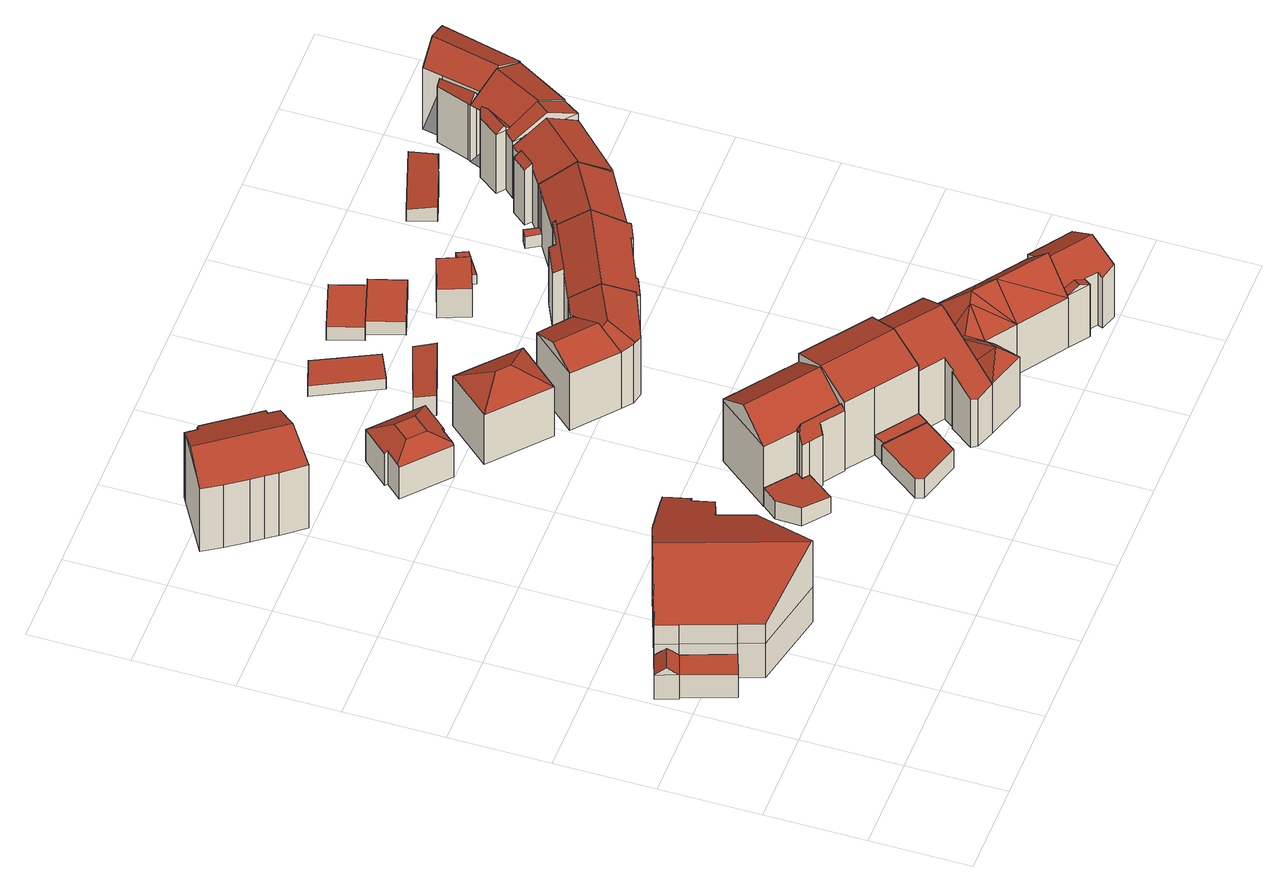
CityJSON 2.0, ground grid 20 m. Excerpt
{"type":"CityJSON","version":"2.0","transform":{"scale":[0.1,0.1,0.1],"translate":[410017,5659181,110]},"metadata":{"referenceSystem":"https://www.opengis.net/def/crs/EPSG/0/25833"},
"CityObjects":{
"building1":{"type":"Building","attributes":{"name":"Ball- & Brauhaus Watzke","Dachtyp_tdc":"tdcFreeFormRoof","Gemeindeschluessel":14612000,"Dachneigung":37.28,"QualitaetDacherkennung":8,"Geometrietyp2DReferenz":"3000","measuredHeight":7.81,"function":"31001_2081","roofType":"5000"},"geometry":[{"type":"Solid","lod":"2","boundaries":[[[[0,1,2,3]],[[1,4,5,2]],[[4,6,7,5]],[[6,0,3,7]],[[8,9,6,4]],[[8,4,1]],[[9,8,1,0]],[[9,0,6]],[[3,2,5,7]]]],"semantics":{"surfaces":[{"type":"WallSurface"},{"type":"RoofSurface"},{"type":"GroundSurface"}],"values":[[0,0,0,0,1,0,1,0,2]]}}]},
"building2":{"type":"Building","attributes":{"name":"Ball- & Brauhaus Watzke","Dachtyp_tdc":"tdcPolyFlatRoof","Gemeindeschluessel":14612000,"Dachneigung":0,"QualitaetDacherkennung":49,"Geometrietyp2DReferenz":"3000","measuredHeight":5.95,"function":"31001_2081","roofType":"1000"},"geometry":[{"type":"Solid","lod":"2","boundaries":[[[[6,4,10,11]],[[4,12,13,10]],[[12,14,15,13]],[[14,6,11,15]],[[14,12,4,6]],[[11,10,13,15]]]],"semantics":{"surfaces":[{"type":"WallSurface"},{"type":"RoofSurface"},{"type":"GroundSurface"}],"values":[[0,0,0,0,1,2]]}}]},
"building3":{"type":"Building","attributes":{"name":"Ball- & Brauhaus Watzke","Dachtyp_tdc":"tdcFreeFormRoof","Gemeindeschluessel":14612000,"Dachneigung":27.22,"QualitaetDacherkennung":54,"Geometrietyp2DReferenz":"3000","measuredHeight":20.96,"function":"31001_2081","roofType":"5000"},"geometry":[{"type":"Solid","lod":"2","boundaries":[[[[16,17,18,19]],[[17,20,21,18]],[[20,22,5,21]],[[22,23,2,5]],[[23,24,25,2]],[[24,26,27,25]],[[26,28,29,27]],[[28,30,31,29]],[[30,32,33,31]],[[32,34,35,33]],[[34,36,37,35]],[[36,38,39,37]],[[38,40,41,39]],[[40,42,43,41]],[[42,44,45,43]],[[44,46,47,45]],[[46,48,49,47]],[[48,50,51,49]],[[50,52,53,51]],[[52,54,55,53]],[[54,56,57,55]],[[56,58,59,57]],[[58,60,61,59]],[[60,62,63,61]],[[62,16,19,63]],[[64,65,66,67,68,69]],[[70,71,72,73,74,75,76,46,77,78,79,80,81,82,83,84,85,86,87,65,64,88,89]],[[62,89,88,16]],[[60,70,89,62]],[[16,88,64,69,17]],[[24,87,86,26]],[[23,66,65,87,24]],[[26,86,85,28]],[[28,85,84,30]],[[30,84,83,32]],[[32,83,82,34]],[[34,82,81,36]],[[36,81,80,38]],[[38,80,79,40]],[[40,79,78,42]],[[42,78,77,44]],[[44,77,46]],[[48,76,75,50]],[[46,76,48]],[[50,75,74,52]],[[52,74,73,54]],[[54,73,72,56]],[[56,72,71,58]],[[58,71,70,60]],[[17,69,68,20]],[[20,68,67,22]],[[22,67,66,23]],[[19,18,21,5,2,25,27,29,31,33,35,37,39,41,43,45,47,49,51,53,55,57,59,61,63]]]],"semantics":{"surfaces":[{"type":"WallSurface"},{"type":"RoofSurface"},{"type":"GroundSurface"}],"values":[[0,0,0,0,0,0,0,0,0,0,0,0,0,0,0,0,0,0,0,0,0,0,0,0,0,1,1,0,0,0,0,0,0,0,0,0,0,0,0,0,0,0,0,0,0,0,0,0,0,0,0,0,2]]}}]},
"building4":{"type":"Building","attributes":{"Dachtyp_tdc":"tdcFreeFormRoof","Gemeindeschluessel":14612000,"Dachneigung":21.01,"QualitaetDacherkennung":67,"Geometrietyp2DReferenz":"3000","measuredHeight":19.14,"function":"31001_9998","roofType":"5000"},"geometry":[{"type":"Solid","lod":"2","boundaries":[[[[90,91,92,93]],[[91,94,95,92]],[[94,96,97,95]],[[96,98,99,97]],[[98,100,101,99]],[[100,102,103,101]],[[102,104,105,103]],[[104,106,107,105]],[[106,108,109,107]],[[108,110,111,109]],[[110,112,113,111]],[[112,114,115,113]],[[114,116,117,115]],[[116,118,119,117]],[[118,90,93,119]],[[120,108,106,104,102,100,98,96,94,91,121]],[[112,110,120,121,90,118,116,114]],[[91,90,121]],[[110,108,120]],[[93,92,95,97,99,101,103,105,107,109,111,113,115,117,119]]]],"semantics":{"surfaces":[{"type":"WallSurface"},{"type":"RoofSurface"},{"type":"GroundSurface"}],"values":[[0,0,0,0,0,0,0,0,0,0,0,0,0,0,0,1,1,0,0,2]]}}]},
"building5":{"type":"Building","attributes":{"Dachtyp_tdc":"tdcPolyFlatRoof","Gemeindeschluessel":14612000,"Dachneigung":2.71,"QualitaetDacherkennung":51,"Geometrietyp2DReferenz":"3000","measuredHeight":4.63,"function":"31001_9998","roofType":"2100"},"geometry":[{"type":"Solid","lod":"2","boundaries":[[[[122,123,124,125]],[[123,126,127,124]],[[126,128,129,127]],[[128,130,131,129]],[[130,132,133,131]],[[132,134,135,133]],[[134,122,125,135]],[[134,132,130,128,126,123,122]],[[125,124,127,129,131,133,135]]]],"semantics":{"surfaces":[{"type":"WallSurface"},{"type":"RoofSurface"},{"type":"GroundSurface"}],"values":[[0,0,0,0,0,0,0,1,2]]}}]},
"building6":{"type":"Building","attributes":{"Dachtyp_tdc":"tdcFreeFormRoof","Gemeindeschluessel":14612000,"Dachneigung":32.49,"QualitaetDacherkennung":63,"Geometrietyp2DReferenz":"3000","measuredHeight":10.36,"function":"31001_9998","roofType":"5000"},"geometry":[{"type":"Solid","lod":"2","boundaries":[[[[136,137,138,139]],[[137,140,141,138]],[[140,142,143,141]],[[142,144,145,143]],[[144,146,147,145]],[[146,148,149,147]],[[148,150,151,149]],[[150,136,139,151]],[[152,153,146,144]],[[150,148,146,153,154,155]],[[136,155,154,156,157,137]],[[156,152,144,142,140,157]],[[154,153,152,156]],[[136,150,155]],[[140,137,157]],[[139,138,141,143,145,147,149,151]]]],"semantics":{"surfaces":[{"type":"WallSurface"},{"type":"RoofSurface"},{"type":"GroundSurface"}],"values":[[0,0,0,0,0,0,0,0,1,1,1,1,1,0,0,2]]}}]},
"building7":{"type":"Building","attributes":{"Gemeindeschluessel":14612000,"Dachtyp_tdc":"tdcPolyFlatRoof","Dachneigung":0,"QualitaetDacherkennung":70,"Geometrietyp2DReferenz":"3000","measuredHeight":4.81,"function":"31001_9998","roofType":"1000"},"geometry":[{"type":"Solid","lod":"2","boundaries":[[[[158,159,160,161]],[[159,162,163,160]],[[162,164,165,163]],[[164,166,167,165]],[[166,168,169,167]],[[168,158,161,169]],[[168,166,164,162,159,158]],[[161,160,163,165,167,169]]]],"semantics":{"surfaces":[{"type":"WallSurface"},{"type":"RoofSurface"},{"type":"GroundSurface"}],"values":[[0,0,0,0,0,0,1,2]]}}]},
"building8":{"type":"Building","attributes":{"Gemeindeschluessel":14612000,"Geometrietyp2DReferenz":"3000","function":"31001_9998","roofType":"9999"},"children":["building8-1","building8-2"]},
"building8-1":{"type":"BuildingPart","attributes":{"Dachtyp_tdc":"tdcGableRoof","Dachneigung":36.85,"QualitaetDacherkennung":58,"Geometrietyp2DReferenz":"3000","measuredHeight":20.2,"roofType":"3100"},"parents":["building8"],"geometry":[{"type":"MultiSurface","lod":"2","boundaries":[[[170,171,172,173]],[[174,175,176,177]],[[175,178,179,176]],[[178,170,173,179]],[[180,181,182,183]],[[174,184,182,181,175]],[[171,184,174]],[[170,183,182,184,171]],[[178,180,183,170]],[[175,181,180,178]],[[173,172,177,176,179]]],"semantics":{"surfaces":[{"type":"WallSurface"},{"type":"RoofSurface"},{"type":"GroundSurface"}],"values":[0,0,0,0,1,1,0,0,0,0,2]}}]},
"building8-2":{"type":"BuildingPart","attributes":{"Dachtyp_tdc":"tdcFreeFormRoof","Dachneigung":74.14,"QualitaetDacherkennung":16,"Geometrietyp2DReferenz":"3000","measuredHeight":17.08,"roofType":"5000"},"parents":["building8"],"geometry":[{"type":"MultiSurface","lod":"2","boundaries":[[[185,186,187,188,177,172,189,190]],[[191,192,186,185]],[[192,193,187,186]],[[193,194,188,187]],[[194,195,174,177,188]],[[196,197,189,172,171]],[[197,198,190,189]],[[198,191,185,190]],[[196,195,199,200]],[[195,194,199]],[[194,193,192,191,198,197,200,199]],[[197,196,200]]],"semantics":{"surfaces":[{"type":"GroundSurface"},{"type":"WallSurface"},{"type":"RoofSurface"}],"values":[0,1,1,1,1,1,1,1,2,2,2,2]}}]},
"building9":{"type":"Building","attributes":{"Dachtyp_tdc":"tdcPolyFlatRoof","Gemeindeschluessel":14612000,"Dachneigung":0,"QualitaetDacherkennung":49,"Geometrietyp2DReferenz":"3000","measuredHeight":4.85,"function":"31001_9998","roofType":"1000"},"geometry":[{"type":"Solid","lod":"2","boundaries":[[[[201,202,203,165]],[[202,204,205,203]],[[204,206,167,205]],[[206,201,165,167]],[[206,204,202,201]],[[165,203,205,167]]]],"semantics":{"surfaces":[{"type":"WallSurface"},{"type":"RoofSurface"},{"type":"GroundSurface"}],"values":[[0,0,0,0,1,2]]}}]},
"building10":{"type":"Building","attributes":{"Dachtyp_tdc":"tdcHipRoof","Gemeindeschluessel":14612000,"Dachneigung":30.69,"QualitaetDacherkennung":58,"Geometrietyp2DReferenz":"3000","measuredHeight":15.94,"function":"31001_9998","roofType":"3200"},"geometry":[{"type":"Solid","lod":"2","boundaries":[[[[207,208,209,210]],[[211,212,208,207]],[[212,213,209,208]],[[213,214,210,209]],[[214,211,207,210]],[[213,212,215]],[[211,214,216]],[[212,211,216,215]],[[214,213,215,216]]]],"semantics":{"surfaces":[{"type":"GroundSurface"},{"type":"WallSurface"},{"type":"RoofSurface"}],"values":[[0,1,1,1,1,2,2,2,2]]}}]},
"building11":{"type":"Building","attributes":{"Dachtyp_tdc":"tdcGableRoof","Gemeindeschluessel":14612000,"Dachneigung":22.7,"QualitaetDacherkennung":63,"Geometrietyp2DReferenz":"3000","measuredHeight":20.34,"function":"31001_9998","roofType":"3100"},"geometry":[{"type":"Solid","lod":"2","boundaries":[[[[217,218,219,220]],[[218,221,222,219]],[[221,223,224,222]],[[223,225,226,224]],[[225,227,228,226]],[[227,229,230,228]],[[229,217,220,230]],[[225,223,221,218,217]],[[217,229,227,225]],[[220,219,222,224,226,228,230]]]],"semantics":{"surfaces":[{"type":"WallSurface"},{"type":"RoofSurface"},{"type":"GroundSurface"}],"values":[[0,0,0,0,0,0,0,1,1,2]]}}]},
"building12":{"type":"Building","attributes":{"Dachtyp_tdc":"tdcFreeFormRoof","Gemeindeschluessel":14612000,"Dachneigung":21.38,"QualitaetDacherkennung":32,"Geometrietyp2DReferenz":"3000","measuredHeight":18.99,"function":"31001_9998","roofType":"5000"},"geometry":[{"type":"Solid","lod":"2","boundaries":[[[[231,232,233,205]],[[232,234,235,233]],[[234,236,237,235]],[[236,238,239,237]],[[238,240,241,239]],[[240,242,243,241]],[[242,244,245,243]],[[244,246,247,245]],[[246,248,249,247]],[[248,250,251,249]],[[250,231,205,251]],[[252,234,232,253]],[[240,238,236,252,253,231,250,248,246,244,242]],[[236,234,252]],[[232,231,253]],[[205,233,235,237,239,241,243,245,247,249,251]]]],"semantics":{"surfaces":[{"type":"WallSurface"},{"type":"RoofSurface"},{"type":"GroundSurface"}],"values":[[0,0,0,0,0,0,0,0,0,0,0,1,1,0,0,2]]}}]},
"building13":{"type":"Building","attributes":{"Dachtyp_tdc":"tdcPolyFlatRoof","Gemeindeschluessel":14612000,"Dachneigung":5.03,"QualitaetDacherkennung":73,"Geometrietyp2DReferenz":"3000","measuredHeight":5.09,"function":"31001_9998","roofType":"2100"},"geometry":[{"type":"Solid","lod":"2","boundaries":[[[[254,255,256,257]],[[258,259,255,254]],[[259,260,256,255]],[[260,261,257,256]],[[261,258,254,257]],[[261,260,259,258]]]],"semantics":{"surfaces":[{"type":"GroundSurface"},{"type":"WallSurface"},{"type":"RoofSurface"}],"values":[[0,1,1,1,1,2]]}}]},
"building14":{"type":"Building","attributes":{"Dachtyp_tdc":"tdcPolyFlatRoof","Gemeindeschluessel":14612000,"Dachneigung":7.26,"QualitaetDacherkennung":74,"Geometrietyp2DReferenz":"3000","measuredHeight":3.47,"function":"31001_2463","roofType":"2100"},"geometry":[{"type":"Solid","lod":"2","boundaries":[[[[262,263,264,265]],[[263,266,267,264]],[[266,268,269,267]],[[268,262,265,269]],[[268,266,263,262]],[[265,264,267,269]]]],"semantics":{"surfaces":[{"type":"WallSurface"},{"type":"RoofSurface"},{"type":"GroundSurface"}],"values":[[0,0,0,0,1,2]]}}]},
"building15":{"type":"Building","attributes":{"Gemeindeschluessel":14612000,"Geometrietyp2DReferenz":"3000","function":"31001_9998","roofType":"9999"},"children":["building15-1","building15-2"]},
"building15-1":{"type":"BuildingPart","attributes":{"Dachtyp_tdc":"tdcGableRoof","Dachneigung":25.83,"QualitaetDacherkennung":66,"Geometrietyp2DReferenz":"3000","measuredHeight":17.29,"roofType":"3100"},"parents":["building15"],"geometry":[{"type":"MultiSurface","lod":"2","boundaries":[[[270,271,272,273]],[[274,275,276,277,278]],[[275,270,273,276]],[[270,275,279]],[[271,270,279,280,281,282]],[[275,274,280,279]],[[273,272,277,276]]],"semantics":{"surfaces":[{"type":"WallSurface"},{"type":"RoofSurface"},{"type":"GroundSurface"}],"values":[0,0,0,0,1,1,2]}}]},
"building15-2":{"type":"BuildingPart","attributes":{"Dachtyp_tdc":"tdcFreeFormRoof","Dachneigung":24.86,"QualitaetDacherkennung":66,"Geometrietyp2DReferenz":"3000","measuredHeight":17.25,"roofType":"5000"},"parents":["building15"],"geometry":[{"type":"MultiSurface","lod":"2","boundaries":[[[283,284,285,286]],[[284,287,288,285]],[[287,289,290,288]],[[289,291,292,290]],[[291,278,277,292]],[[293,294,295,296,278,291]],[[289,287,297,294,293]],[[297,284,283,281,295,294]],[[291,289,293]],[[287,284,297]],[[286,285,288,290,292,277,272]]],"semantics":{"surfaces":[{"type":"WallSurface"},{"type":"RoofSurface"},{"type":"GroundSurface"}],"values":[0,0,0,0,0,1,1,1,0,0,2]}}]},
"building16":{"type":"Building","attributes":{"Dachtyp_tdc":"tdcFreeFormRoof","Gemeindeschluessel":14612000,"Dachneigung":46.53,"QualitaetDacherkennung":13,"Geometrietyp2DReferenz":"3000","measuredHeight":19.32,"function":"31001_9998","roofType":"5000"},"geometry":[{"type":"Solid","lod":"2","boundaries":[[[[298,299,239,241]],[[299,300,237,239]],[[300,301,235,237]],[[301,302,303,235]],[[302,304,305,303]],[[304,306,307,305]],[[306,308,309,307]],[[308,310,311,309]],[[310,312,313,311]],[[312,314,315,313]],[[314,316,317,315]],[[316,298,241,317]],[[318,319,316,314]],[[320,318,314,312]],[[321,308,322]],[[321,310,308]],[[323,310,321]],[[324,310,323]],[[324,312,310]],[[312,324,320]],[[322,308,306]],[[321,322,306,304]],[[304,323,321]],[[302,323,304]],[[323,302,301]],[[324,323,301,300]],[[300,320,324]],[[300,318,320]],[[300,319,318]],[[299,319,300]],[[319,299,298]],[[319,298,316]],[[241,239,237,235,303,305,307,309,311,313,315,317]]]],"semantics":{"surfaces":[{"type":"WallSurface"},{"type":"RoofSurface"},{"type":"GroundSurface"}],"values":[[0,0,0,0,0,0,0,0,0,0,0,0,1,1,1,1,1,1,1,1,0,1,1,1,1,1,1,1,1,1,1,1,2]]}}]},
"building17":{"type":"Building","attributes":{"Dachtyp_tdc":"tdcPolyFlatRoof","Gemeindeschluessel":14612000,"Dachneigung":0,"QualitaetDacherkennung":54,"Geometrietyp2DReferenz":"3000","measuredHeight":3.44,"function":"31001_9998","roofType":"1000"},"geometry":[{"type":"Solid","lod":"2","boundaries":[[[[325,326,327,328]],[[326,329,330,327]],[[329,331,332,330]],[[331,333,334,332]],[[333,325,328,334]],[[333,331,329,326,325]],[[328,327,330,332,334]]]],"semantics":{"surfaces":[{"type":"WallSurface"},{"type":"RoofSurface"},{"type":"GroundSurface"}],"values":[[0,0,0,0,0,1,2]]}}]},
"building18":{"type":"Building","attributes":{"Dachtyp_tdc":"tdcPolyFlatRoof","Gemeindeschluessel":14612000,"Dachneigung":0,"QualitaetDacherkennung":50,"Geometrietyp2DReferenz":"3000","measuredHeight":3.44,"function":"31001_9998","roofType":"1000"},"geometry":[{"type":"Solid","lod":"2","boundaries":[[[[335,333,334,336]],[[333,331,332,334]],[[331,337,338,332]],[[337,339,340,338]],[[339,335,336,340]],[[339,337,331,333,335]],[[336,334,332,338,340]]]],"semantics":{"surfaces":[{"type":"WallSurface"},{"type":"RoofSurface"},{"type":"GroundSurface"}],"values":[[0,0,0,0,0,1,2]]}}]},
"building19":{"type":"Building","attributes":{"Gemeindeschluessel":14612000,"Geometrietyp2DReferenz":"3000","function":"31001_9998","roofType":"9999"},"children":["building19-1","building19-2"]},
"building19-1":{"type":"BuildingPart","attributes":{"Dachtyp_tdc":"tdcPolyFlatRoof","Dachneigung":23.94,"QualitaetDacherkennung":33,"Geometrietyp2DReferenz":"3000","measuredHeight":15.09,"roofType":"2100"},"parents":["building19"],"geometry":[{"type":"MultiSurface","lod":"2","boundaries":[[[341,342,343,344]],[[342,345,346,343]],[[345,347,348,346]],[[347,349,350,351,348]],[[352,341,344,353,354]],[[352,349,347,345,342,341]],[[344,343,346,348,351,353]]],"semantics":{"surfaces":[{"type":"WallSurface"},{"type":"RoofSurface"},{"type":"GroundSurface"}],"values":[0,0,0,0,0,1,2]}}]},
"building19-2":{"type":"BuildingPart","attributes":{"Dachtyp_tdc":"tdcGableRoof","Dachneigung":29.59,"QualitaetDacherkennung":71,"Geometrietyp2DReferenz":"3000","measuredHeight":17.43,"roofType":"3100"},"parents":["building19"],"geometry":[{"type":"MultiSurface","lod":"2","boundaries":[[[355,356,357,358]],[[356,359,360,357]],[[359,361,362,360]],[[361,363,364,362]],[[363,365,366,364]],[[365,367,368,366]],[[367,369,370,368]],[[369,354,353,370]],[[350,371,372,351]],[[371,373,374,372]],[[373,375,376,374]],[[375,355,358,376]],[[371,350,354,369,367]],[[367,365,363,361,359,356,355,375,373,371]],[[358,357,360,362,364,366,368,370,353,351,372,374,376]]],"semantics":{"surfaces":[{"type":"WallSurface"},{"type":"RoofSurface"},{"type":"GroundSurface"}],"values":[0,0,0,0,0,0,0,0,0,0,0,0,1,1,2]}}]},
"building20":{"type":"Building","attributes":{"Gemeindeschluessel":14612000,"Geometrietyp2DReferenz":"3000","function":"31001_9998","roofType":"9999"},"children":["building20-1","building20-2"]},
"building20-1":{"type":"BuildingPart","attributes":{"Dachtyp_tdc":"tdcGableRoof","Dachneigung":29.78,"QualitaetDacherkennung":62,"Geometrietyp2DReferenz":"3000","measuredHeight":16.75,"roofType":"3100"},"parents":["building20"],"geometry":[{"type":"MultiSurface","lod":"2","boundaries":[[[377,378,379,380]],[[378,381,382,379]],[[381,383,384,382]],[[383,385,386,387,384]],[[388,389,390,391,392]],[[389,393,307,390]],[[393,394,395,307]],[[394,377,380,395]],[[389,388,396,397,385,383,381,378,377]],[[377,394,393,389]],[[380,379,382,384,387,391,390,307,395]]],"semantics":{"surfaces":[{"type":"WallSurface"},{"type":"RoofSurface"},{"type":"GroundSurface"}],"values":[0,0,0,0,0,0,0,0,1,1,2]}}]},
"building20-2":{"type":"BuildingPart","attributes":{"Dachtyp_tdc":"tdcGableRoof","Dachneigung":25.96,"QualitaetDacherkennung":17,"Geometrietyp2DReferenz":"3000","measuredHeight":14.6,"roofType":"3100"},"parents":["building20"],"geometry":[{"type":"MultiSurface","lod":"2","boundaries":[[[386,398,399,387]],[[398,400,309,399]],[[400,392,391,309]],[[400,398,401]],[[398,386,397,402,401]],[[392,400,401,402,396]],[[387,399,309,391]]],"semantics":{"surfaces":[{"type":"WallSurface"},{"type":"RoofSurface"},{"type":"GroundSurface"}],"values":[0,0,0,0,1,1,2]}}]},
"building21":{"type":"Building","attributes":{"Dachtyp_tdc":"tdcPolyFlatRoof","Gemeindeschluessel":14612000,"Dachneigung":0,"QualitaetDacherkennung":66,"Geometrietyp2DReferenz":"3000","measuredHeight":7.28,"function":"31001_9998","roofType":"1000"},"geometry":[{"type":"Solid","lod":"2","boundaries":[[[[403,404,405,406]],[[404,407,408,405]],[[407,409,410,408]],[[409,411,412,410]],[[411,403,406,412]],[[411,409,407,404,403]],[[406,405,408,410,412]]]],"semantics":{"surfaces":[{"type":"WallSurface"},{"type":"RoofSurface"},{"type":"GroundSurface"}],"values":[[0,0,0,0,0,1,2]]}}]},
"building22":{"type":"Building","attributes":{"Gemeindeschluessel":14612000,"Dachtyp_tdc":"tdcPolyFlatRoof","Dachneigung":7.07,"QualitaetDacherkennung":56,"Geometrietyp2DReferenz":"3000","measuredHeight":2.69,"function":"31001_9998","roofType":"2100"},"geometry":[{"type":"Solid","lod":"2","boundaries":[[[[413,414,415,416]],[[414,417,418,415]],[[417,419,420,418]],[[419,421,422,420]],[[421,423,424,422]],[[423,425,426,424]],[[425,413,416,426]],[[425,423,421,419,417,414,413]],[[416,415,418,420,422,424,426]]]],"semantics":{"surfaces":[{"type":"WallSurface"},{"type":"RoofSurface"},{"type":"GroundSurface"}],"values":[[0,0,0,0,0,0,0,1,2]]}}]},
"building23":{"type":"Building","attributes":{"Dachtyp_tdc":"tdcGableRoof","Gemeindeschluessel":14612000,"Dachneigung":30.79,"QualitaetDacherkennung":71,"Geometrietyp2DReferenz":"3000","measuredHeight":17.32,"function":"31001_9998","roofType":"3100"},"geometry":[{"type":"Solid","lod":"2","boundaries":[[[[427,428,429,430]],[[428,431,432,429]],[[431,433,434,432]],[[433,435,436,434]],[[435,437,438,436]],[[437,439,440,438]],[[439,441,442,440]],[[441,427,430,442]],[[437,435,433,431,428,427]],[[427,441,439,437]],[[430,429,432,434,436,438,440,442]]]],"semantics":{"surfaces":[{"type":"WallSurface"},{"type":"RoofSurface"},{"type":"GroundSurface"}],"values":[[0,0,0,0,0,0,0,0,1,1,2]]}}]},
"building24":{"type":"Building","attributes":{"Dachtyp_tdc":"tdcPolyFlatRoof","Gemeindeschluessel":14612000,"Dachneigung":0,"QualitaetDacherkennung":10,"Geometrietyp2DReferenz":"3000","measuredHeight":3,"function":"31001_9998","roofType":"1000"},"geometry":[{"type":"Solid","lod":"2","boundaries":[[[[443,444,445,446]],[[444,447,448,445]],[[447,449,450,448]],[[449,443,446,450]],[[449,447,444,443]],[[446,445,448,450]]]],"semantics":{"surfaces":[{"type":"WallSurface"},{"type":"RoofSurface"},{"type":"GroundSurface"}],"values":[[0,0,0,0,1,2]]}}]},
"building25":{"type":"Building","attributes":{"Gemeindeschluessel":14612000,"Geometrietyp2DReferenz":"3000","function":"31001_9998","roofType":"9999"},"children":["building25-1","building25-2"]},
"building25-1":{"type":"BuildingPart","attributes":{"Dachtyp_tdc":"tdcPolyFlatRoof","Dachneigung":31.57,"QualitaetDacherkennung":40,"Geometrietyp2DReferenz":"3000","measuredHeight":14.94,"roofType":"2100"},"parents":["building25"],"geometry":[{"type":"MultiSurface","lod":"2","boundaries":[[[451,452,453,454,455]],[[456,457,458,459,460]],[[457,456,452,451]],[[455,454,459,458]],[[457,451,455,458]]],"semantics":{"surfaces":[{"type":"WallSurface"},{"type":"RoofSurface"},{"type":"GroundSurface"}],"values":[0,0,1,2,0]}}]},
"building25-2":{"type":"BuildingPart","attributes":{"Dachtyp_tdc":"tdcGableRoof","Dachneigung":30.89,"QualitaetDacherkennung":75,"Geometrietyp2DReferenz":"3000","measuredHeight":17.18,"roofType":"3100"},"parents":["building25"],"geometry":[{"type":"MultiSurface","lod":"2","boundaries":[[[453,461,462,454]],[[461,463,464,462]],[[463,465,466,464]],[[465,467,468,466]],[[467,469,440,468]],[[469,470,471,440]],[[470,472,436,471]],[[472,460,459,436]],[[470,469,467,465]],[[465,463,461,453,460,472,470]],[[454,462,464,466,468,440,471,436,459]]],"semantics":{"surfaces":[{"type":"WallSurface"},{"type":"RoofSurface"},{"type":"GroundSurface"}],"values":[0,0,0,0,0,0,0,0,1,1,2]}}]},
"building26":{"type":"Building","attributes":{"Dachtyp_tdc":"tdcPolyFlatRoof","Gemeindeschluessel":14612000,"Dachneigung":6.63,"QualitaetDacherkennung":81,"Geometrietyp2DReferenz":"3000","measuredHeight":3.66,"function":"31001_9998","roofType":"2100"},"geometry":[{"type":"Solid","lod":"2","boundaries":[[[[473,474,475,476]],[[474,477,478,475]],[[477,479,480,478]],[[479,481,482,480]],[[481,483,484,482]],[[483,473,476,484]],[[483,481,479,477,474,473]],[[476,475,478,480,482,484]]]],"semantics":{"surfaces":[{"type":"WallSurface"},{"type":"RoofSurface"},{"type":"GroundSurface"}],"values":[[0,0,0,0,0,0,1,2]]}}]},
"building27":{"type":"Building","attributes":{"Gemeindeschluessel":14612000,"Geometrietyp2DReferenz":"3000","function":"31001_9998","roofType":"9999"},"children":["building27-1","building27-2","building27-3"]},
"building27-1":{"type":"BuildingPart","attributes":{"Dachtyp_tdc":"tdcGableRoof","Dachneigung":28.67,"QualitaetDacherkennung":75,"Geometrietyp2DReferenz":"3000","measuredHeight":18.43,"roofType":"3100"},"parents":["building27"],"geometry":[{"type":"MultiSurface","lod":"2","boundaries":[[[485,486,487,488,489]],[[490,485,489,491]],[[485,490,492]],[[486,485,492,493]],[[490,494,495,496,497,493,492]],[[489,488,498,499,491]]],"semantics":{"surfaces":[{"type":"WallSurface"},{"type":"RoofSurface"},{"type":"GroundSurface"}],"values":[0,0,0,1,1,2]}}]},
"building27-2":{"type":"BuildingPart","attributes":{"Dachtyp_tdc":"tdcFreeFormRoof","Dachneigung":32.8,"QualitaetDacherkennung":40,"Geometrietyp2DReferenz":"3000","measuredHeight":16.21,"roofType":"5000"},"parents":["building27"],"geometry":[{"type":"MultiSurface","lod":"2","boundaries":[[[500,501,502,503]],[[501,504,494,499,502]],[[505,506,507,508,509]],[[506,500,503,507]],[[510,511,512,513,514,515]],[[510,515,516,517]],[[505,516,515,514,506]],[[517,516,505]],[[506,514,513,500]],[[500,513,512,501]],[[501,512,511,504]],[[504,511,510,517,495]],[[503,502,499,498,508,507]]],"semantics":{"surfaces":[{"type":"WallSurface"},{"type":"RoofSurface"},{"type":"GroundSurface"}],"values":[0,0,0,0,1,1,0,0,0,0,0,0,2]}}]},
"building27-3":{"type":"BuildingPart","attributes":{"Dachtyp_tdc":"tdcGableRoof","Dachneigung":28.55,"QualitaetDacherkennung":70,"Geometrietyp2DReferenz":"3000","measuredHeight":18.43,"roofType":"3100"},"parents":["building27"],"geometry":[{"type":"MultiSurface","lod":"2","boundaries":[[[518,509,508,464]],[[487,519,468,488]],[[519,518,464,468]],[[518,519,520]],[[509,518,520,521]],[[519,487,522,497,521,520]],[[464,508,498,488,468]]],"semantics":{"surfaces":[{"type":"WallSurface"},{"type":"RoofSurface"},{"type":"GroundSurface"}],"values":[0,0,0,0,1,1,2]}}]},
"building28":{"type":"Building","attributes":{"Gemeindeschluessel":14612000,"Geometrietyp2DReferenz":"3000","function":"31001_9998","roofType":"9999"},"children":["building28-1","building28-2"]},
"building28-1":{"type":"BuildingPart","attributes":{"Dachtyp_tdc":"tdcGableRoof","Dachneigung":29.55,"QualitaetDacherkennung":69,"Geometrietyp2DReferenz":"3000","measuredHeight":18.29,"roofType":"3100"},"parents":["building28"],"geometry":[{"type":"MultiSurface","lod":"2","boundaries":[[[523,524,525,526]],[[524,527,528,525]],[[527,529,530,531,528]],[[524,523,532]],[[529,527,533]],[[523,529,533,532]],[[527,524,532,533]],[[531,534,526,525,528]]],"semantics":{"surfaces":[{"type":"WallSurface"},{"type":"RoofSurface"},{"type":"GroundSurface"}],"values":[0,0,0,0,0,1,1,2]}}]},
"building28-2":{"type":"BuildingPart","attributes":{"Dachtyp_tdc":"tdcFreeFormRoof","Dachneigung":61.8,"QualitaetDacherkennung":19,"Geometrietyp2DReferenz":"3000","measuredHeight":16.64,"roofType":"5000"},"parents":["building28"],"geometry":[{"type":"MultiSurface","lod":"2","boundaries":[[[535,536,537,538]],[[536,539,540,537]],[[539,541,534,540]],[[530,535,538,531]],[[542,539,543,535,544]],[[544,530,541,542]],[[536,543,539]],[[535,543,536]],[[539,542,541]],[[530,544,535]],[[538,537,540,534,531]]],"semantics":{"surfaces":[{"type":"WallSurface"},{"type":"RoofSurface"},{"type":"GroundSurface"}],"values":[0,0,0,0,1,1,0,0,0,0,2]}}]}
},
"vertices":[
[8,477,69],[56,494,69],[56,494,8],[8,477,8],[71,452,69],[71,452,8],[23,435,69],[23,435,8],[64,473,86],[16,456,86],
[71,452,10],[23,435,10],[107,353,69],[107,353,10],[59,335,69],[59,335,10],
[284,271,96],[124,305,96],[124,305,8],[284,271,8],[107,353,96],[107,353,8],[71,452,96],[56,494,96],[252,565,96],[252,565,8],[259,567,96],[259,567,8],[265,568,96],[265,568,8],[270,570,96],[270,570,8],[275,571,96],[275,571,8],[282,572,96],[282,572,8],[296,575,96],[296,575,8],[302,577,96],[302,577,8],[307,578,96],[307,578,8],[312,579,96],[312,579,8],[370,592,96],[370,592,8],[412,601,96],[412,601,8],[420,548,96],[420,548,8],[410,546,96],[410,546,8],[417,502,96],[417,502,8],[373,486,96],[373,486,8],[354,480,96],[354,480,8],[365,446,96],[365,446,8],[378,410,96],[378,410,8],[375,405,96],[375,405,8],[281,272,217],[184,541,217],[56,494,145],[71,452,145],[107,353,145],[124,305,145],[378,410,146],[365,446,146],[354,480,146],[373,486,135],[417,502,111],[410,546,107],[420,548,102],[370,592,118],[312,579,149],[307,578,151],[302,577,154],[296,575,157],[282,572,164],[275,571,168],[270,570,170],[265,568,173],[259,567,176],[252,565,180],[284,271,216],[375,405,148],
[95,1371,168],[204,1435,178],[204,1435,7],[95,1371,7],[216,1442,172],[216,1442,7],[234,1420,171],[234,1420,7],[240,1425,168],[240,1425,7],[247,1424,166],[247,1424,7],[275,1386,166],[275,1386,7],[322,1323,166],[322,1323,7],[312,1316,171],[312,1316,7],[326,1297,171],[326,1297,7],[215,1205,168],[215,1205,7],[180,1249,167],[180,1249,7],[164,1271,167],[164,1271,7],[148,1293,167],[148,1293,7],[119,1333,167],[119,1333,7],[277,1256,198],[163,1411,198],
[590,382,54],[550,328,54],[550,328,12],[590,382,12],[503,367,57],[503,367,12],[504,418,58],[504,418,12],[528,448,58],[528,448,12],[586,405,55],[586,405,12],[576,391,55],[576,391,12],
[420,1000,89],[336,1074,89],[336,1074,8],[420,1000,8],[365,1106,92],[365,1106,8],[360,1110,89],[360,1110,8],[407,1162,89],[407,1162,8],[499,1081,89],[499,1081,8],[453,1029,89],[453,1029,8],[449,1032,92],[449,1032,8],[414,1111,112],[446,1082,112],[417,1049,112],[423,1003,92],[385,1078,112],[339,1078,92],
[638,181,63],[633,196,63],[633,196,15],[638,181,15],[695,281,63],[695,281,15],[698,279,63],[698,279,15],[775,222,63],[775,222,15],[726,155,63],[726,155,15],
[746,456,163],[666,347,163],[666,347,11],[746,456,11],[586,405,163],[528,448,163],[528,448,11],[586,405,11],[613,554,163],[613,554,11],[613,554,169],[570,500,213],[705,401,213],[746,456,169],[666,347,164],
[612,365,11],[590,382,11],[576,391,11],[580,397,11],[660,339,11],[616,371,11],[612,365,140],[590,382,140],[576,391,140],[580,397,165],[586,405,165],[666,347,165],[660,339,165],[616,371,165],[587,398,182],[659,346,182],
[698,279,64],[713,300,64],[713,300,15],[791,244,64],[791,244,15],[775,222,64],
[575,862,9],[467,958,9],[542,1043,9],[650,947,9],[575,862,135],[467,958,135],[542,1043,135],[650,947,135],[547,963,169],[571,942,169],
[835,305,217],[791,244,186],[791,244,14],[835,305,14],[713,300,186],[713,300,14],[660,339,186],[660,339,14],[704,400,217],[704,400,14],[746,456,190],[746,456,14],[876,361,190],[876,361,14],
[791,244,171],[876,361,174],[876,361,15],[966,295,174],[966,295,15],[921,234,199],[921,234,15],[870,168,166],[870,168,15],[831,118,141],[831,118,15],[793,131,136],[793,131,15],[786,143,138],[786,143,15],[820,190,161],[820,190,15],[822,188,161],[822,188,15],[838,210,172],[838,210,15],[931,248,205],[842,314,205],
[664,1161,7],[683,1121,7],[558,1079,7],[543,1119,7],[664,1161,54],[683,1121,58],[558,1079,58],[543,1119,54],
[528,1314,34],[581,1331,42],[581,1331,7],[528,1314,7],[640,1211,42],[640,1211,7],[591,1187,34],[591,1187,7],
[679,931,151],[740,883,150],[740,883,8],[679,931,8],[681,771,152],[599,841,153],[599,841,8],[681,771,8],[681,771,151],[638,885,181],[710,825,181],[733,870,157],[739,881,151],
[743,889,151],[780,906,151],[780,906,8],[743,889,8],[833,795,152],[833,795,8],[726,749,153],[726,749,8],[701,754,158],[701,754,8],[706,753,159],[722,811,181],[706,818,174],[682,772,152],[806,852,181],
[831,118,142],[870,168,142],[921,234,142],[966,295,142],[973,290,142],[973,290,15],[1060,225,142],[1060,225,15],[1151,160,142],[1151,160,15],[1080,59,142],[1080,59,15],[987,124,142],[987,124,15],[929,165,142],[929,165,15],[928,146,142],[928,146,15],[912,93,142],[912,93,15],[897,151,175],[886,130,180],[914,197,160],[1023,175,208],[1115,109,208],[979,207,209],[961,204,195],
[697,1263,38],[676,1330,38],[676,1330,4],[697,1263,4],[778,1361,38],[778,1361,4],[799,1294,38],[799,1294,4],[712,1268,38],[712,1268,4],
[734,1198,38],[734,1198,4],[814,1299,38],[814,1299,4],[835,1229,38],[835,1229,4],
[832,953,149],[891,981,149],[891,981,7],[832,953,7],[898,969,155],[898,969,7],[948,993,155],[948,993,7],[951,988,158],[951,988,147],[951,988,7],[840,935,158],[840,935,7],[840,935,148],
[970,847,140],[968,851,143],[968,851,7],[970,847,7],[875,810,144],[875,810,7],[876,806,141],[876,806,7],[836,788,142],[836,788,7],[833,795,146],[833,795,7],[806,851,182],[806,851,7],[780,906,148],[780,906,7],[976,930,182],[976,930,7],[1001,869,144],[1001,869,7],[1005,863,140],[1005,863,7],
[1208,57,183],[1180,6,149],[1180,6,15],[1208,57,15],[1147,16,144],[1147,16,15],[1151,27,150],[1151,27,15],[1129,43,150],[1129,43,148],[1129,43,15],[1089,72,151],[1122,118,183],[1122,118,15],[1089,72,15],[1089,72,149],[1151,160,152],[1234,104,150],[1234,104,15],[1092,70,151],[1126,45,150],
[1120,31,148],[1120,31,15],[1080,59,149],[1101,44,161],[1110,57,161],
[792,1160,78],[866,1186,78],[866,1186,5],[792,1160,5],[880,1153,78],[880,1153,5],[891,1129,78],[891,1129,5],[815,1100,78],[815,1100,5],
[880,1153,33],[895,1159,33],[895,1159,6],[880,1153,6],[899,1150,32],[899,1150,6],[934,1172,32],[934,1172,6],[947,1152,29],[947,1152,6],[895,1119,29],[895,1119,6],[891,1129,30],[891,1129,6],
[976,929,179],[948,993,138],[948,993,6],[976,929,6],[1025,1040,137],[1025,1040,6],[1040,1049,137],[1040,1049,6],[1047,1054,137],[1047,1054,6],[1085,993,179],[1085,993,6],[1119,937,139],[1119,937,6],[1001,869,140],[1001,869,6],
[1025,1040,35],[1009,1066,35],[1009,1066,5],[1025,1040,5],[1025,1075,35],[1025,1075,5],[1040,1049,35],[1040,1049,5],
[1088,1115,146],[1100,1105,156],[1100,1105,140],[1100,1105,6],[1088,1115,6],[1076,1076,155],[1064,1086,146],[1064,1086,6],[1076,1076,6],[1076,1076,141],
[1101,1104,140],[1101,1104,6],[1121,1128,139],[1121,1128,6],[1173,1082,178],[1173,1082,6],[1221,1038,139],[1221,1038,6],[1119,937,142],[1086,991,178],[1086,991,6],[1047,1054,138],
[1102,1262,38],[1026,1238,38],[1026,1238,1],[1102,1262,1],[1009,1292,31],[1009,1292,1],[1148,1336,31],[1148,1336,1],[1153,1280,38],[1153,1280,1],[1145,1279,38],[1145,1279,1],
[1311,1179,154],[1243,1071,160],[1243,1071,157],[1243,1071,6],[1311,1179,6],[1184,1230,151],[1184,1230,6],[1250,1203,190],[1198,1105,190],[1173,1204,153],[1160,1169,155],[1149,1141,157],[1196,1106,189],[1149,1141,6],[1173,1204,6],
[1153,1201,155],[1168,1206,155],[1168,1206,6],[1153,1201,6],[1173,1204,155],[1139,1148,155],[1123,1160,155],[1123,1160,6],[1139,1148,6],[1139,1148,152],[1169,1193,168],[1173,1204,166],[1168,1206,162],[1153,1201,157],[1123,1160,157],[1137,1150,168],[1139,1148,165],[1149,1141,155],
[1121,1128,150],[1221,1038,156],[1174,1080,190],[1194,1107,190],[1239,1074,160],
[1233,1337,164],[1352,1341,156],[1352,1341,7],[1233,1337,7],[1311,1179,157],[1311,1179,7],[1208,1220,165],[1208,1220,149],[1208,1220,7],[1290,1339,190],[1257,1200,190],[1225,1299,7],
[1184,1230,149],[1186,1235,149],[1186,1235,7],[1184,1230,7],[1210,1302,149],[1210,1302,7],[1225,1299,149],[1218,1300,163],[1186,1235,150],[1196,1225,173]
]}
